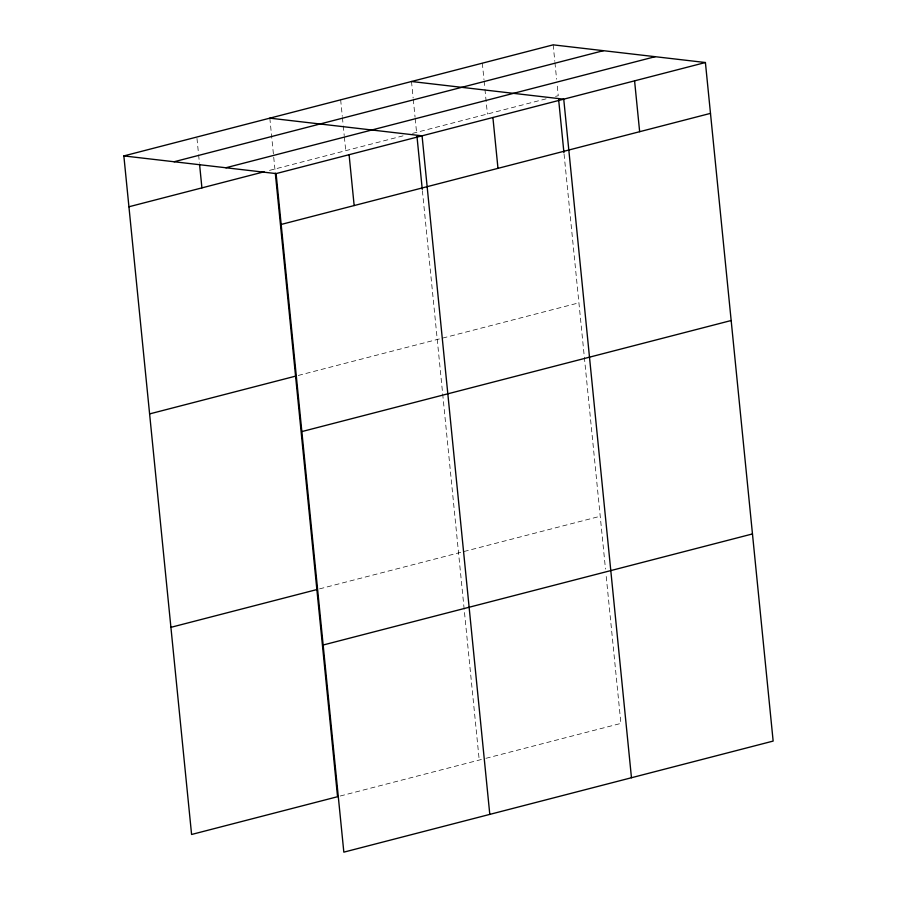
<?xml version="1.0" encoding="UTF-8"?>
<svg xmlns="http://www.w3.org/2000/svg" width="897" height="897" viewBox="0 0 897 897"><rect width="100%" height="100%" fill="white"/><g stroke="black" fill="none" stroke-linecap="round" stroke-linejoin="round"><path stroke-width="0.67" stroke-dasharray="4.49 3.36" d="M269.492 170.396L403.202 135.806M412.564 133.384L546.217 98.805M555.568 96.383L558.248 95.699L557.149 84.699M298.252 375.451L578.924 302.838M319.545 588.881L600.228 516.257M340.221 796.02L484.571 758.671M485.905 758.324L620.903 723.408L606.047 574.652M553.169 44.85L554.817 61.344M554.951 62.712L556.6 79.205M564.067 154.082L605.497 569.09M482.328 63.171L483.976 79.665M484.111 81.044L484.806 87.917M484.941 89.285L487.407 114.02M411.499 81.504L413.147 97.997M413.282 99.365L415.064 117.238M415.199 118.606L416.567 132.352M422.397 190.736L479.222 760.062M340.658 99.825L342.306 116.318M342.441 117.698L343.125 124.571M343.271 125.939L344.224 135.559M344.358 136.938L345.737 150.674M269.829 118.157L275.177 171.787M196.981 138.407L198.484 153.533M198.618 154.901L199.448 163.153"/><path stroke-width="1.35" d="M123.853 155.921L553.169 44.85L705.412 62.521L773.147 741.079L343.831 852.15L276.097 173.592L123.853 155.921L191.588 834.479L337.552 796.715L275.312 173.177M174.096 161.752L603.412 50.681M225.865 167.761L655.169 56.69M128.933 206.77L264.088 171.798M276.097 173.592L705.412 62.521M281.176 224.441L710.491 113.37M149.608 413.909L295.573 376.146M301.852 431.58L731.167 320.521M170.912 627.328L316.876 589.564M323.155 645.01L752.471 533.939M411.499 81.504L563.742 99.175L631.466 777.733M269.829 118.157L422.072 135.828L489.796 814.386M634.583 80.853L639.651 131.702M558.663 99.87L563.933 152.692M492.902 117.507L497.981 168.356M416.993 136.523L422.263 189.345M349.09 154.71L354.158 205.559M199.583 164.521L201.915 187.888"/></g></svg>
